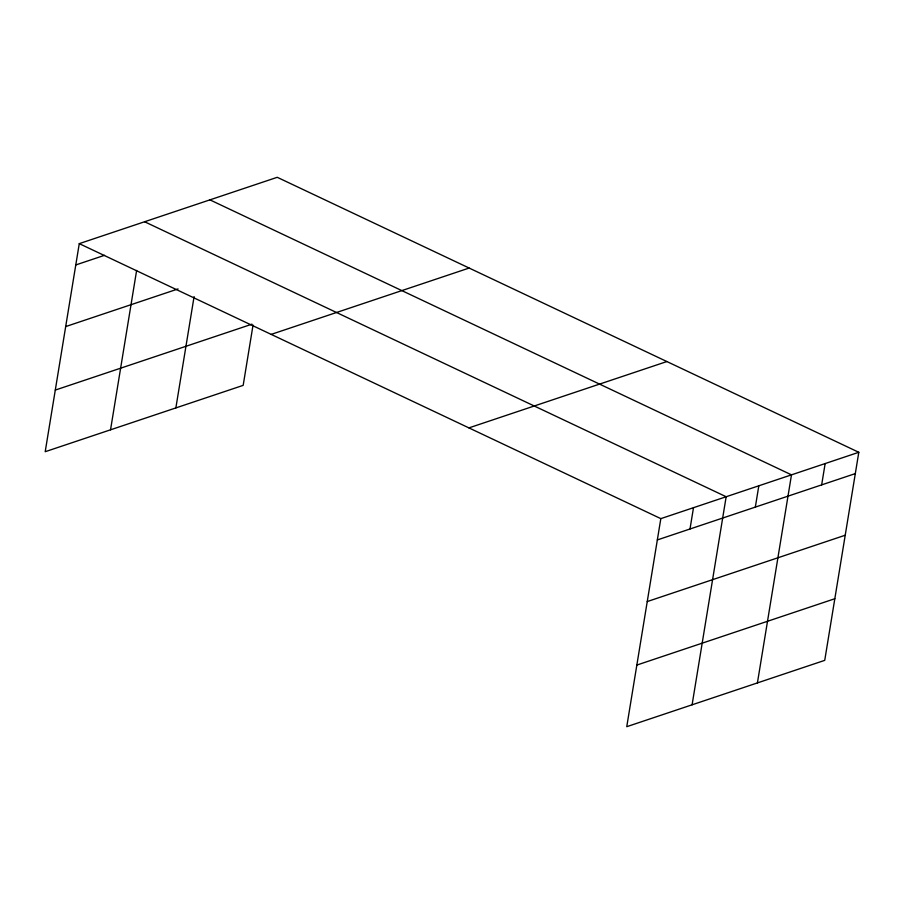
<?xml version="1.0" encoding="UTF-8"?>
<svg xmlns="http://www.w3.org/2000/svg" width="904" height="904" viewBox="0 0 904 904"><rect width="100%" height="100%" fill="white"/><g stroke="black" fill="none" stroke-linecap="round" stroke-linejoin="round"><path stroke-width="1.36" d="M858.8 452.294L660.824 518.636L626.754 726.692L824.73 660.361L858.8 452.294L277.245 177.308L79.269 243.639L45.2 451.706L243.176 385.364L253.041 325.101M110.537 429.807L136.628 270.443M175.862 407.919L194.089 296.602M690.001 528.998L693.492 507.686M692.091 704.804L726.161 496.737L144.606 221.751M755.337 507.099L758.818 485.798M757.416 682.915L791.486 474.849L209.931 199.863M821.657 484.883L825.149 463.571M75.778 264.951L104.525 255.312M65.687 326.581L178.065 288.93M55.291 390.076L251.967 324.174M271.189 334.39L469.153 268.047M468.916 427.886L666.892 361.543M657.332 539.937L855.308 473.606M647.241 601.567L845.217 535.236M636.845 665.061L834.821 598.731M79.269 243.639L660.824 518.636"/></g></svg>
